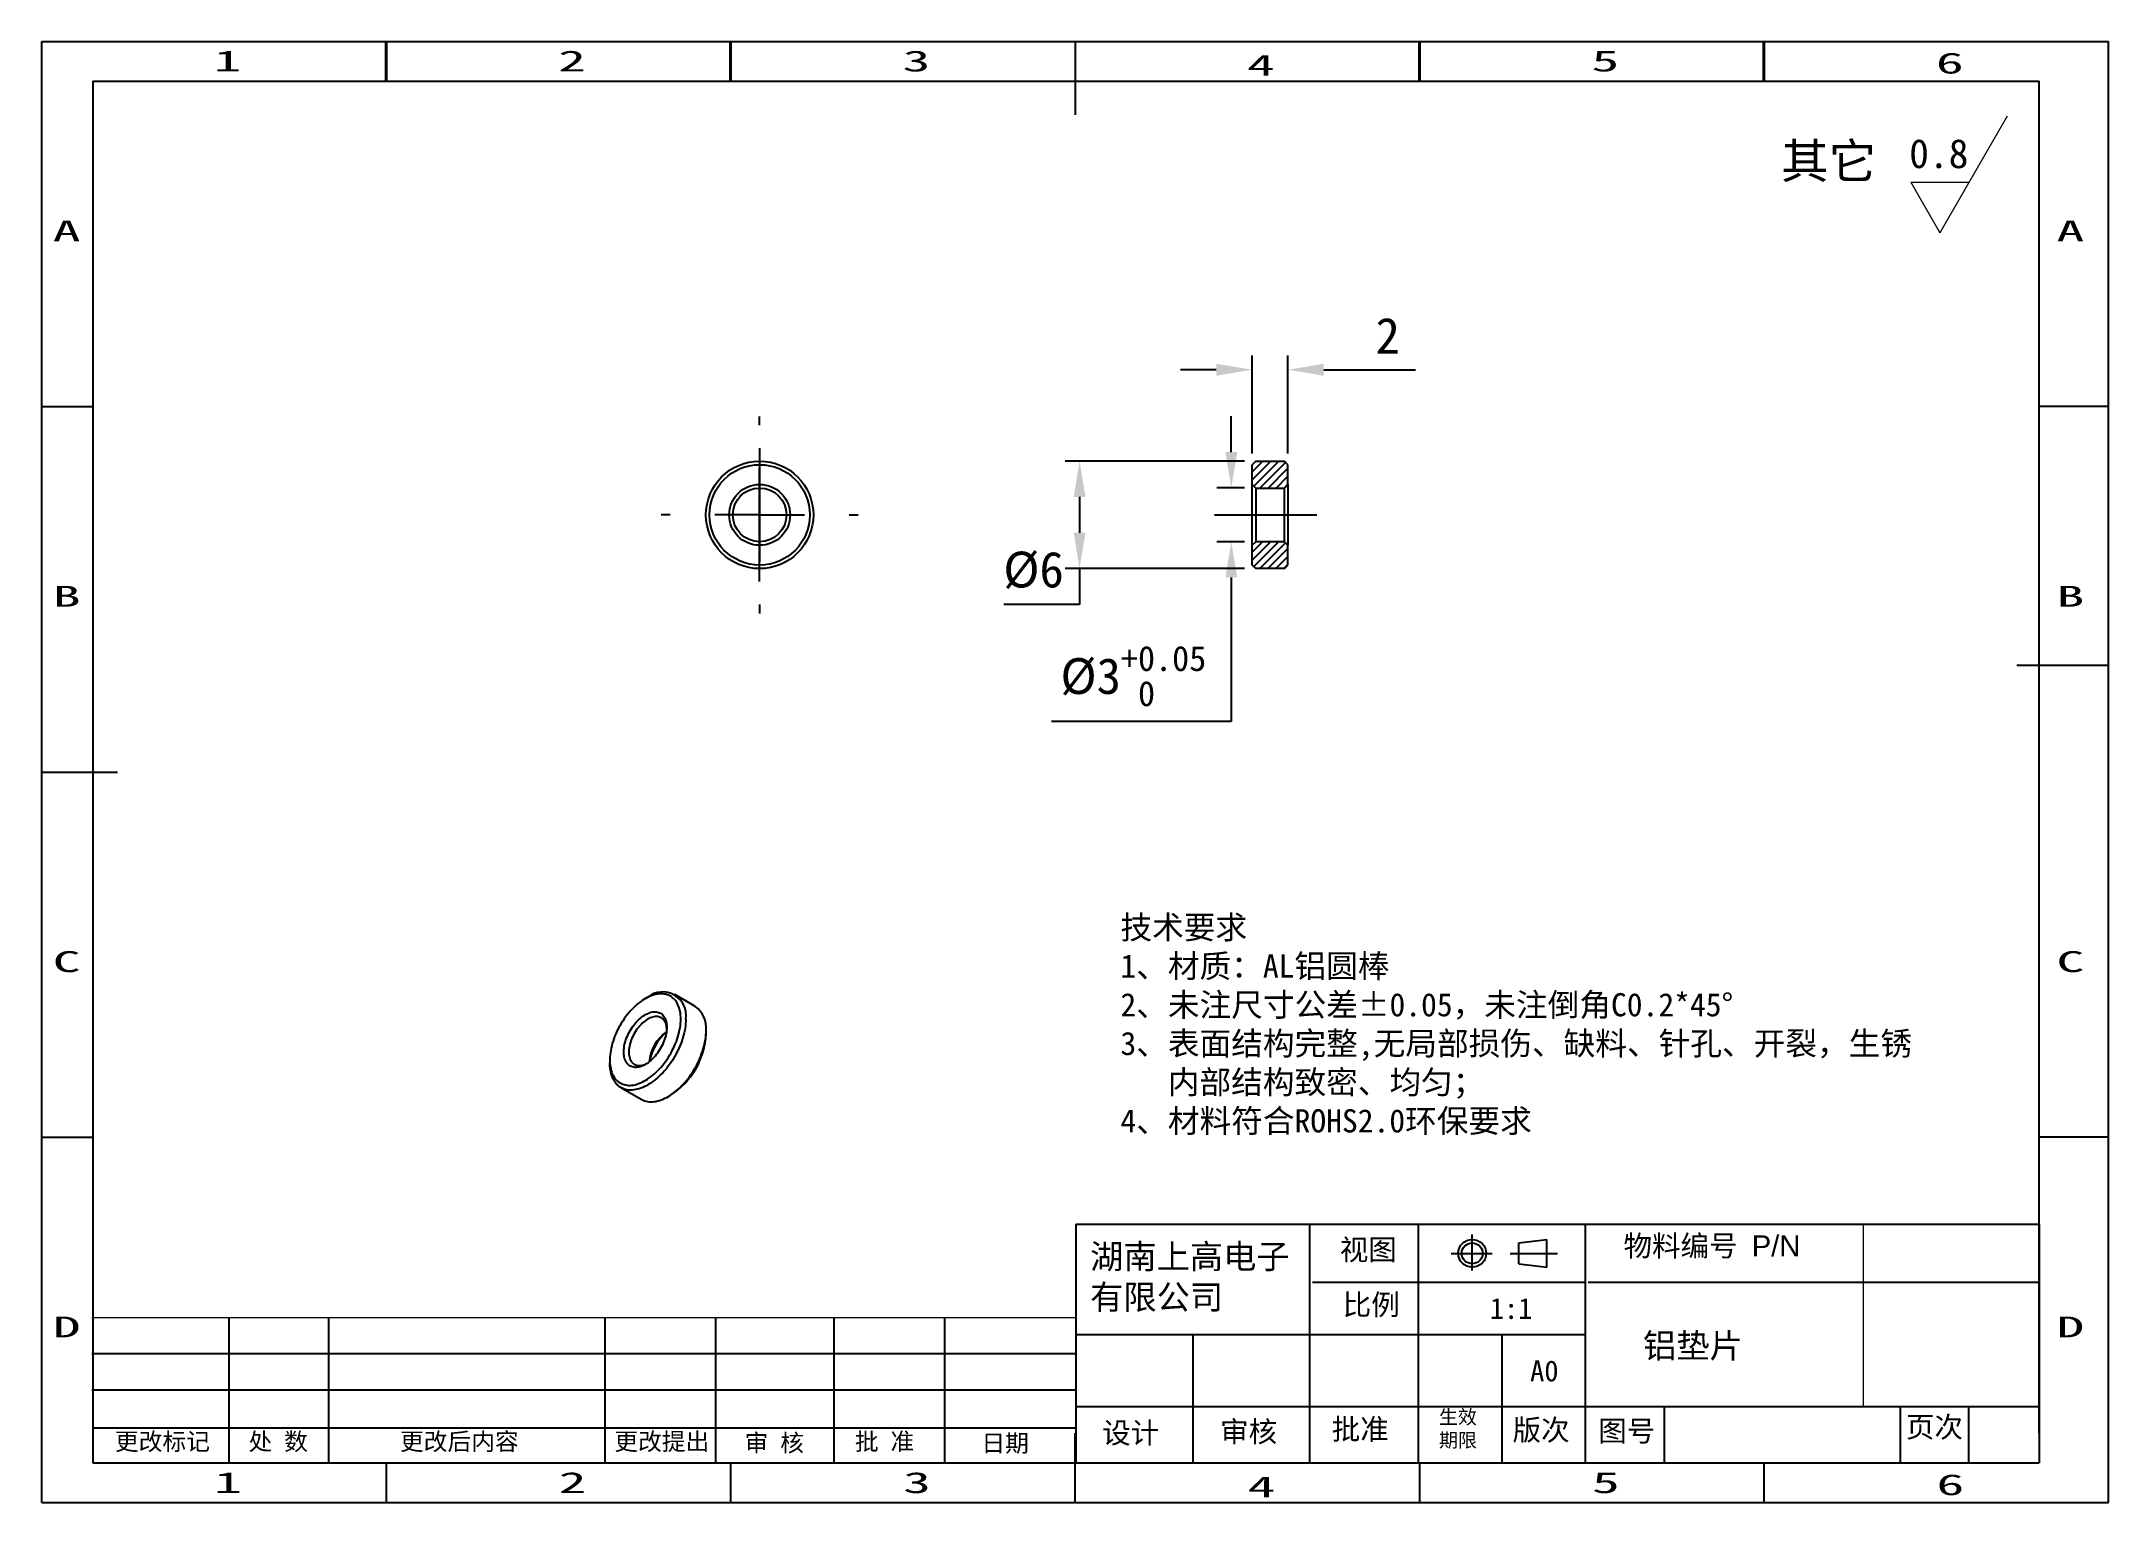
# Model space of a CAD drawing. Header units: millimetres. Extents: x 129 to 448, y 111 to 192.
# Drawn here: x 332.1 to 447.5, y 110.6 to 192.1 of the extents above; entities outside this region: 2.
import ezdxf
from ezdxf.enums import TextEntityAlignment as Align

# ---------------------------------------------------------------- set-up
doc = ezdxf.new("R2010")
doc.units = ezdxf.units.MM
doc.header["$PDSIZE"] = -1
doc.linetypes.add('ACAD_ISO04W100', pattern=[30.5, 24, -3, 0.5, -3])
doc.linetypes.add('CENTER', pattern=[10.16, 6.35, -1.27, 1.27, -1.27])
for name, color, linetype in [('中心线', 6, 'CENTER'), ('图框', 7, 'Continuous'), ('标注', 5, 'Continuous'), ('细实线', 5, 'Continuous')]:
    doc.layers.add(name, color=color, linetype=linetype)
doc.styles.add('style1', font='', dxfattribs={"height": 3.5})
doc.styles.get('style1').set_extended_font_data('FangSong_GB2312')
doc.dimstyles.new('副本 Standard', dxfattribs={"dimtxt": 2, "dimasz": 2, "dimexe": 0.8, "dimexo": 0.625, "dimgap": 0.9, "dimtad": 1, "dimtih": 1, "dimtoh": 1, "dimdsep": 46, "dimtxsty": 'Standard', "dimcen": 0.09, "dimclrd": 5, "dimclre": 5, "dimadec": 3, "dimazin": 2, "dimtfac": 1, "dimtdec": 4, "dimtofl": 0, "dimtmove": 0, "dimatfit": 3, "dimfxl": 0, "dimtolj": 1, "dimtzin": 0, "dimarcsym": 0})

# ---------------------------------------------------------------- blocks, each defined once
blk = doc.blocks.new('SW_CENTERMARKSYMBOL_0')
at = {"layer": '图框', "color": 0}
for p, q in [((0, 5), (0, 5.5)), ((0, 0), (0, 2.5)), ((-5, 0), (-5.5, 0)), ((0, 0), (-2.5, 0)), ((0, 0), (0, -2.5)), ((0, 0), (2.5, 0)), ((5, 0), (5.5, 0)), ((0, -5), (0, -5.5))]:
    blk.add_line(p, q, dxfattribs=at)
blk = doc.blocks.new('*D20')
at = {"layer": 'Defpoints', "color": 0}
for p in [(399.92, 168.7), (390.09, 162.7), (399.92, 162.7)]:
    blk.add_point(p, dxfattribs=at)
at = {"layer": '标注', "color": 5, "lineweight": -2}
for p, q in [((399.3, 168.7), (389.29, 168.7)), ((390.09, 166.7), (390.09, 164.7)), ((399.3, 162.7), (389.29, 162.7)), ((390.09, 162.7), (390.09, 160.7)), ((390.09, 160.7), (385.86, 160.7))]:
    blk.add_line(p, q, dxfattribs=at)
at = {"layer": '标注', "color": 5}
for points in [[(389.76, 166.7), (390.42, 166.7), (390.09, 168.7)], [(389.76, 164.7), (390.42, 164.7), (390.09, 162.7)]]:
    blk.add_solid(points, dxfattribs=at)
at = {"layer": '标注', "color": 0, "insert": (387.52, 162.6), "char_height": 2, "attachment_point": 5}
blk.add_mtext('\\A1;%%C6', dxfattribs=at)
blk = doc.blocks.new('*D21')
at = {"layer": 'Defpoints', "color": 0}
for p in [(399.92, 167.2), (398.56, 164.2), (399.92, 164.2)]:
    blk.add_point(p, dxfattribs=at)
at = {"layer": '标注', "color": 5, "lineweight": -2}
for p, q in [((398.56, 169.2), (398.56, 171.2)), ((399.3, 167.2), (397.76, 167.2)), ((399.3, 164.2), (397.76, 164.2)), ((398.56, 162.2), (398.56, 154.16)), ((398.56, 154.16), (388.53, 154.16))]:
    blk.add_line(p, q, dxfattribs=at)
at = {"layer": '标注', "color": 5}
for points in [[(398.23, 169.2), (398.89, 169.2), (398.56, 167.2)], [(398.23, 162.2), (398.89, 162.2), (398.56, 164.2)]]:
    blk.add_solid(points, dxfattribs=at)
at = {"layer": '标注', "color": 0, "insert": (393.09, 156.7), "char_height": 2, "attachment_point": 5}
blk.add_mtext('\\A1;%%C3{\\H0.7x;\\S+0.05^  0;}', dxfattribs=at)
blk = doc.blocks.new('*D22')
at = {"layer": 'Defpoints', "color": 0}
for p in [(401.72, 173.8), (399.72, 168.5), (401.72, 168.5)]:
    blk.add_point(p, dxfattribs=at)
at = {"layer": '标注', "color": 5, "lineweight": -2}
for p, q in [((399.72, 169.12), (399.72, 174.6)), ((401.72, 169.12), (401.72, 174.6)), ((397.72, 173.8), (395.72, 173.8)), ((403.72, 173.8), (408.85, 173.8))]:
    blk.add_line(p, q, dxfattribs=at)
at = {"layer": '标注', "color": 5}
for points in [[(397.72, 174.13), (397.72, 173.46), (399.72, 173.8)], [(403.72, 174.13), (403.72, 173.46), (401.72, 173.8)]]:
    blk.add_solid(points, dxfattribs=at)
at = {"layer": '标注', "color": 0, "insert": (407.29, 175.7), "char_height": 2, "attachment_point": 5}
blk.add_mtext('\\A1;2', dxfattribs=at)

msp = doc.modelspace()

# ---------------------------------------------------------------- hatches: boundary and pattern name
h = msp.add_hatch()
h.set_pattern_fill('ANSI31', color=256, scale=0.1, style=0)
h.set_pattern_definition([(45, (270.75354, 17.1341), (-0.2245064, 0.2245064), [])])
h.paths.add_polyline_path([(401.722, 168.496), (401.522, 168.696), (399.922, 168.696), (399.722, 168.496), (399.722, 167.396), (399.922, 167.196), (401.522, 167.196), (401.722, 167.396)])
h.paths.add_polyline_path([(401.722, 163.996), (401.522, 164.196), (399.922, 164.196), (399.722, 163.996), (399.722, 162.896), (399.922, 162.696), (401.522, 162.696), (401.722, 162.896)])
at = {"layer": '图框', "linetype": 'Continuous', "lineweight": 18}
h = msp.add_hatch(dxfattribs=at)
h.set_pattern_fill('ANSI31', color=256, angle=3e-322, style=0)
h.paths.add_polyline_path([(130.768, 151.562), (129.168, 151.562), (128.968, 151.362), (128.968, 150.262), (129.168, 150.062), (130.768, 150.062), (130.968, 150.262), (130.968, 151.362)], flags=0)
h = msp.add_hatch(dxfattribs=at)
h.set_pattern_fill('ANSI31', color=256, angle=3e-322, style=0)
h.paths.add_polyline_path([(128.968, 146.862), (128.968, 145.762), (129.168, 145.562), (130.768, 145.562), (130.968, 145.762), (130.968, 146.862), (130.768, 147.062), (129.168, 147.062)], flags=0)

# ---------------------------------------------------------------- linework, layer by layer
at = {"color": 5, "linetype": 'Continuous'}
for p, q in [((332.16, 110.551), (332.16, 192.132)), ((332.16, 192.132), (447.538, 192.132)), ((351.36, 189.914), (351.36, 192.132)), ((351.389, 192.132), (351.389, 189.914)), ((370.589, 189.914), (370.589, 192.132)), ((370.619, 192.132), (370.619, 189.914)), ((389.849, 192.132), (389.849, 188.035)), ((409.049, 189.914), (409.049, 192.132)), ((409.079, 192.132), (409.079, 189.914)), ((428.279, 189.914), (428.279, 192.132)), ((428.309, 192.132), (428.309, 189.914)), ((447.538, 110.551), (447.538, 192.132)), ((332.13, 189.914), (332.16, 189.914)), ((332.16, 171.737), (335.005, 171.737)), ((447.538, 171.737), (443.654, 171.737)), ((447.538, 157.284), (442.415, 157.284)), ((332.16, 151.341), (336.386, 151.341)), ((332.16, 130.946), (335.005, 130.946)), ((447.538, 130.946), (443.654, 130.946)), ((389.879, 126.09), (406.579, 126.09)), ((402.932, 126.09), (402.932, 112.768)), ((406.579, 126.09), (443.654, 126.09)), ((408.992, 126.09), (408.992, 112.768)), ((418.316, 126.09), (418.316, 123.585)), ((418.316, 123.759), (418.316, 119.178)), ((403.096, 122.868), (418.316, 122.868)), ((418.48, 122.868), (443.654, 122.868)), ((342.593, 120.894), (342.593, 112.768)), ((348.152, 120.894), (348.152, 112.768)), ((363.591, 120.894), (363.591, 112.768)), ((369.772, 120.894), (369.772, 112.768)), ((376.369, 120.894), (376.369, 112.768)), ((382.55, 120.894), (382.55, 112.768)), ((334.957, 118.878), (389.831, 118.878)), ((389.879, 119.935), (418.316, 119.935)), ((396.405, 119.935), (396.405, 112.768)), ((413.654, 119.935), (413.654, 112.768)), ((418.316, 119.178), (418.316, 112.768)), ((334.957, 116.842), (389.831, 116.842)), ((389.879, 115.922), (443.654, 115.922)), ((422.734, 115.922), (422.734, 112.768)), ((435.908, 115.922), (435.908, 112.768)), ((439.716, 115.922), (439.716, 112.768)), ((335.005, 114.731), (389.831, 114.731)), ((389.849, 110.551), (389.849, 114.436)), ((351.389, 110.551), (351.389, 112.768)), ((370.619, 110.551), (370.619, 112.768)), ((409.079, 110.551), (409.079, 112.768)), ((428.309, 110.551), (428.309, 112.768)), ((332.16, 110.551), (447.538, 110.551))]:
    msp.add_line(p, q, dxfattribs=at)
at = {"color": 7, "linetype": 'Continuous'}
for p, q in [((335.005, 189.914), (335.005, 112.768)), ((335.005, 189.914), (443.654, 189.914)), ((443.654, 114.436), (443.654, 189.914)), ((389.879, 126.09), (389.879, 112.768)), ((443.654, 126.09), (443.654, 112.768)), ((443.654, 126.09), (443.654, 112.768)), ((414.612, 125.051), (416.173, 125.242)), ((414.612, 125.051), (416.173, 125.242)), ((414.612, 123.886), (414.612, 125.051)), ((416.173, 123.692), (416.173, 125.242)), ((414.612, 123.886), (416.173, 123.692)), ((335.005, 112.768), (443.654, 112.768))]:
    msp.add_line(p, q, dxfattribs=at)
at = {"color": 7, "linetype": 'Continuous', "lineweight": 25}
for p, q in [((399.922, 168.696), (399.722, 168.496)), ((399.922, 168.696), (401.522, 168.696)), ((401.722, 168.496), (401.522, 168.696)), ((399.722, 167.396), (399.722, 168.496)), ((399.722, 167.396), (399.922, 167.196)), ((399.722, 163.996), (399.722, 167.396)), ((401.522, 167.196), (401.722, 167.396)), ((401.722, 167.396), (401.722, 168.496)), ((401.722, 167.396), (401.722, 163.996)), ((399.922, 167.196), (399.922, 164.196)), ((399.922, 167.196), (401.522, 167.196)), ((401.522, 164.196), (401.522, 167.196)), ((399.922, 164.196), (399.722, 163.996)), ((399.722, 162.896), (399.722, 163.996)), ((401.522, 164.196), (399.922, 164.196)), ((401.722, 163.996), (401.522, 164.196)), ((401.722, 162.896), (401.722, 163.996)), ((399.722, 162.896), (399.922, 162.696)), ((401.522, 162.696), (401.722, 162.896)), ((401.522, 162.696), (399.922, 162.696)), ((365.986, 138.771), (365.844, 138.69)), ((368.617, 138.267), (367.486, 138.92)), ((369.239, 136.73), (369.239, 136.893)), ((363.865, 135.26), (363.865, 135.097)), ((364.486, 133.724), (365.617, 133.071)), ((367.118, 133.219), (367.259, 133.301))]:
    msp.add_line(p, q, dxfattribs=at)
for p, q in [((335.005, 134.215), (335.005, 112.768)), ((335.005, 112.768), (364.311, 112.768)), ((364.311, 112.768), (389.679, 112.768))]:
    msp.add_line(p, q)
at = {"color": 5, "lineweight": 13}
msp.add_line((433.855, 115.922), (433.855, 126.09), dxfattribs=at)
at = {"color": 7, "linetype": 'Continuous', "lineweight": 25, "flags": 128}
for points in [[(367.824, 137.546), (367.822, 137.66), (367.814, 137.77), (367.802, 137.877), (367.785, 137.98), (367.762, 138.079), (367.735, 138.174), (367.703, 138.264), (367.667, 138.35), (367.625, 138.431), (367.58, 138.506), (367.529, 138.577), (367.475, 138.642), (367.417, 138.701), (367.354, 138.754), (367.288, 138.802), (367.218, 138.843), (367.145, 138.878), (367.068, 138.907), (366.988, 138.93), (366.905, 138.946), (366.82, 138.956), (366.732, 138.96), (366.642, 138.956), (366.55, 138.947), (366.456, 138.931), (366.361, 138.909), (366.264, 138.88), (366.167, 138.845), (366.068, 138.804), (365.969, 138.757), (365.869, 138.704), (365.77, 138.645), (365.671, 138.581), (365.572, 138.51), (365.474, 138.435), (365.376, 138.355), (365.28, 138.269), (365.186, 138.179), (365.093, 138.084), (365.002, 137.986), (364.913, 137.883), (364.826, 137.776), (364.742, 137.666), (364.661, 137.553), (364.583, 137.437), (364.507, 137.318), (364.436, 137.197), (364.368, 137.074), (364.303, 136.949), (364.243, 136.823), (364.186, 136.695), (364.134, 136.567), (364.086, 136.439), (364.043, 136.311), (364.004, 136.182), (363.969, 136.055), (363.94, 135.928), (363.915, 135.802), (363.895, 135.678), (363.88, 135.556), (363.87, 135.436), (363.865, 135.318), (363.865, 135.203), (363.87, 135.091), (363.88, 134.983), (363.895, 134.878), (363.915, 134.777), (363.94, 134.68), (363.969, 134.587), (364.004, 134.499), (364.043, 134.416), (364.086, 134.338), (364.134, 134.265), (364.186, 134.197), (364.243, 134.135), (364.303, 134.079), (364.368, 134.028), (364.436, 133.984), (364.507, 133.945), (364.583, 133.913), (364.661, 133.887), (364.742, 133.868), (364.826, 133.855), (364.913, 133.848), (365.002, 133.848), (365.093, 133.854), (365.186, 133.867), (365.28, 133.886), (365.376, 133.912), (365.474, 133.943), (365.572, 133.981), (365.671, 134.026), (365.77, 134.076), (365.869, 134.132), (365.969, 134.193), (366.068, 134.261), (366.167, 134.333), (366.264, 134.411), (366.361, 134.494), (366.456, 134.582), (366.55, 134.675), (366.642, 134.771), (366.732, 134.872), (366.82, 134.977), (366.905, 135.085), (366.988, 135.197), (367.068, 135.312), (367.145, 135.429), (367.218, 135.549), (367.288, 135.672), (367.354, 135.796), (367.417, 135.921), (367.475, 136.048), (367.529, 136.175), (367.58, 136.304), (367.625, 136.432), (367.667, 136.56), (367.703, 136.688), (367.735, 136.816), (367.762, 136.942), (367.785, 137.067), (367.802, 137.19), (367.814, 137.311), (367.822, 137.43), (367.824, 137.546)], [(368.107, 137.546), (368.105, 137.426), (368.097, 137.302), (368.085, 137.177), (368.067, 137.049), (368.045, 136.92), (368.017, 136.789), (367.985, 136.657), (367.948, 136.524), (367.907, 136.391), (367.861, 136.257), (367.81, 136.124), (367.755, 135.992), (367.696, 135.86), (367.633, 135.729), (367.566, 135.599), (367.495, 135.471), (367.421, 135.346), (367.343, 135.222), (367.262, 135.101), (367.178, 134.984), (367.091, 134.869), (367.002, 134.757), (366.91, 134.65), (366.816, 134.546), (366.72, 134.447), (366.622, 134.352), (366.523, 134.262), (366.422, 134.176), (366.32, 134.096), (366.218, 134.021), (366.115, 133.951), (366.012, 133.887), (365.909, 133.829), (365.805, 133.777), (365.703, 133.731), (365.601, 133.69), (365.5, 133.657), (365.4, 133.629), (365.301, 133.608), (365.204, 133.593), (365.109, 133.585), (365.016, 133.583), (364.925, 133.588), (364.837, 133.599), (364.752, 133.617), (364.669, 133.641), (364.59, 133.672), (364.514, 133.708), (364.441, 133.751), (364.372, 133.8), (364.307, 133.855), (364.246, 133.916), (364.189, 133.983), (364.136, 134.055), (364.088, 134.133), (364.044, 134.215), (364.005, 134.303), (363.97, 134.395), (363.94, 134.492), (363.915, 134.594), (363.895, 134.699), (363.88, 134.809), (363.87, 134.922), (363.865, 135.038), (363.865, 135.097)], [(367.047, 137.097), (367.044, 137.006), (367.037, 136.912), (367.024, 136.816), (367.007, 136.719), (366.984, 136.62), (366.957, 136.52), (366.925, 136.419), (366.889, 136.319), (366.848, 136.219), (366.803, 136.119), (366.754, 136.021), (366.701, 135.925), (366.645, 135.83), (366.585, 135.738), (366.522, 135.648), (366.457, 135.562), (366.389, 135.48), (366.318, 135.401), (366.246, 135.326), (366.171, 135.256), (366.096, 135.191), (366.019, 135.131), (365.942, 135.076), (365.864, 135.027), (365.786, 134.983), (365.709, 134.946), (365.632, 134.914), (365.555, 134.889), (365.481, 134.87), (365.407, 134.858), (365.336, 134.852), (365.266, 134.853), (365.199, 134.86), (365.135, 134.873), (365.074, 134.893), (365.015, 134.92), (364.961, 134.952), (364.91, 134.991), (364.863, 135.035), (364.82, 135.086), (364.782, 135.142), (364.747, 135.203), (364.718, 135.269), (364.693, 135.34), (364.673, 135.415), (364.658, 135.495), (364.648, 135.578), (364.643, 135.665), (364.643, 135.755), (364.648, 135.847), (364.658, 135.942), (364.673, 136.039), (364.693, 136.138), (364.718, 136.237), (364.747, 136.337), (364.782, 136.438), (364.82, 136.538), (364.863, 136.638), (364.91, 136.737), (364.961, 136.834), (365.015, 136.93), (365.074, 137.023), (365.135, 137.114), (365.199, 137.202), (365.266, 137.286), (365.336, 137.367), (365.407, 137.444), (365.481, 137.516), (365.555, 137.584), (365.632, 137.647), (365.709, 137.704), (365.786, 137.756), (365.864, 137.803), (365.942, 137.843), (366.019, 137.878), (366.096, 137.906), (366.171, 137.928), (366.246, 137.944), (366.318, 137.953), (366.389, 137.955), (366.457, 137.951), (366.522, 137.941), (366.585, 137.924), (366.645, 137.901), (366.701, 137.872), (366.754, 137.836), (366.803, 137.794), (366.848, 137.747), (366.889, 137.694), (366.925, 137.635), (366.957, 137.572), (366.984, 137.503), (367.007, 137.43), (367.024, 137.352), (367.037, 137.271), (367.044, 137.186), (367.047, 137.097)], [(367.044, 137.012), (367.044, 137.017), (367.037, 137.097), (367.024, 137.173), (367.006, 137.245), (366.984, 137.312), (366.957, 137.375), (366.925, 137.433), (366.889, 137.486), (366.848, 137.533), (366.804, 137.574), (366.755, 137.609), (366.703, 137.638), (366.647, 137.661), (366.589, 137.678), (366.527, 137.688), (366.463, 137.691), (366.396, 137.688), (366.328, 137.679), (366.258, 137.663), (366.186, 137.64), (366.114, 137.611), (366.041, 137.577), (365.968, 137.536), (365.895, 137.489), (365.822, 137.437), (365.75, 137.38), (365.679, 137.317), (365.61, 137.25), (365.542, 137.178), (365.477, 137.102), (365.414, 137.023), (365.354, 136.94), (365.296, 136.854), (365.242, 136.766), (365.192, 136.676), (365.145, 136.584), (365.103, 136.49), (365.064, 136.396), (365.03, 136.302), (365.001, 136.207), (364.976, 136.113), (364.956, 136.02), (364.941, 135.929), (364.931, 135.839), (364.926, 135.752), (364.926, 135.668), (364.931, 135.586), (364.941, 135.508), (364.956, 135.434), (364.976, 135.364), (365.001, 135.299), (365.03, 135.239), (365.064, 135.183), (365.103, 135.134), (365.145, 135.09), (365.192, 135.051), (365.242, 135.019), (365.296, 134.993), (365.354, 134.973), (365.414, 134.96), (365.477, 134.953), (365.542, 134.953), (365.61, 134.959), (365.679, 134.972), (365.75, 134.991), (365.822, 135.017), (365.895, 135.049), (365.918, 135.06)], [(365.617, 133.071), (365.645, 133.055), (365.721, 133.018), (365.801, 132.988), (365.883, 132.964), (365.969, 132.946), (366.057, 132.935), (366.147, 132.93), (366.24, 132.932), (366.335, 132.94), (366.432, 132.955), (366.531, 132.976), (366.631, 133.004), (366.732, 133.037), (366.834, 133.077), (366.937, 133.124), (367.04, 133.176), (367.143, 133.234), (367.246, 133.298), (367.349, 133.368), (367.452, 133.443), (367.553, 133.523), (367.654, 133.608), (367.753, 133.699), (367.851, 133.794), (367.947, 133.893), (368.041, 133.997), (368.133, 134.104), (368.222, 134.216), (368.309, 134.33), (368.393, 134.448), (368.474, 134.569), (368.552, 134.693), (368.626, 134.818), (368.697, 134.946), (368.764, 135.076), (368.827, 135.206), (368.887, 135.338), (368.941, 135.471), (368.992, 135.604), (369.038, 135.738), (369.08, 135.871), (369.117, 136.004), (369.149, 136.136), (369.176, 136.266), (369.199, 136.396), (369.216, 136.524), (369.229, 136.649), (369.236, 136.773), (369.239, 136.893)]]:
    msp.add_lwpolyline(points, dxfattribs=at)
at = {"color": 7, "linetype": 'Continuous', "lineweight": 25}
for radius in [3, 2.8, 1.7, 1.5]:
    msp.add_circle((372.23, 165.696), radius, dxfattribs=at)
at = {"color": 7, "linetype": 'Continuous'}
for radius in [0.777, 0.583]:
    msp.add_circle((412.007, 124.469), radius, dxfattribs=at)
at = {"color": 7, "linetype": 'Continuous', "lineweight": 25}
for centre, radius, start, end in [((366.811, 137.751), 1.312, 351.01977, 128.98561), ((367.755, 137.05), 1.491, 353.98643, 54.70139), ((368.398, 134.929), 2.35, 125.70764, 174.29774), ((368.786, 134.706), 2.747, 129.90978, 170.09559), ((364.944, 136.924), 4.299, 302.58543, 357.41995)]:
    msp.add_arc(centre, radius, start, end, dxfattribs=at)
at = {"layer": '中心线'}
for p, q in [((372.23, 169.416), (372.23, 163.066)), ((372.23, 161.976), (372.23, 168.326)), ((397.615, 165.696), (403.343, 165.696))]:
    msp.add_line(p, q, dxfattribs=at)
at = {"layer": '中心线', "color": 6, "linetype": 'ACAD_ISO04W100'}
for p, q in [((411.981, 125.519), (411.981, 123.509)), ((410.83, 124.469), (413.121, 124.469)), ((410.83, 124.469), (413.121, 124.469)), ((414.133, 124.469), (416.765, 124.469))]:
    msp.add_line(p, q, dxfattribs=at)
at = {"layer": '标注', "color": 5, "lineweight": 13}
for p, q in [((441.881, 187.959), (438.12, 181.444)), ((436.487, 184.273), (439.757, 184.279)), ((436.487, 184.273), (438.12, 181.444))]:
    msp.add_line(p, q, dxfattribs=at)
at = {"layer": '标注', "color": 0, "lineweight": 13}
msp.add_line((334.957, 120.894), (389.831, 120.894), dxfattribs=at)

# ---------------------------------------------------------------- block references
at = {"layer": '中心线'}
msp.add_blockref('SW_CENTERMARKSYMBOL_0', (372.23, 165.696), dxfattribs=at)

# ---------------------------------------------------------------- texts
at = {"color": 5, "linetype": 'Continuous'}
for s, width, p, p2 in [('1', 3.99672, (341.745, 190.451), (343.299, 190.451)), ('2', 1.99836, (360.974, 190.451), (362.528, 190.451)), ('3', 1.99836, (380.204, 190.451), (381.758, 190.451)), ('5', 1.99836, (418.664, 190.451), (420.218, 190.451)), ('4', 1.99836, (399.434, 190.215), (400.988, 190.215)), ('6', 1.99836, (437.894, 190.333), (439.448, 190.333)), ('A', 1.99836, (332.766, 180.963), (334.319, 180.963)), ('A', 1.99836, (444.625, 180.963), (446.179, 180.963)), ('B', 1.99836, (332.766, 160.568), (334.319, 160.568)), ('B', 1.99836, (444.625, 160.568), (446.179, 160.568)), ('C', 1.99836, (332.766, 140.173), (334.319, 140.173)), ('C', 1.99836, (444.625, 140.173), (446.179, 140.173)), ('D', 1.99836, (332.766, 119.777), (334.319, 119.777)), ('D', 1.99836, (444.625, 119.777), (446.179, 119.777)), ('1', 3.99672, (341.774, 111.087), (343.328, 111.087)), ('2', 1.99836, (361.004, 111.087), (362.558, 111.087)), ('3', 1.99836, (380.234, 111.087), (381.788, 111.087)), ('4', 1.99836, (399.464, 110.851), (401.018, 110.851)), ('5', 1.99836, (418.694, 111.087), (420.248, 111.087)), ('6', 1.99836, (437.924, 110.969), (439.477, 110.969))]:
    msp.add_text(s, height=1.166, dxfattribs=dict(at, width=width)).set_placement(p, p2, align=Align.FIT)
at = {"attachment_point": 1}
for s, insert, char_height, width in [('{\\fSimSun|b0|i0|c134|p2;其它}', (429.254, 186.427), 1.944, 10.1628), ('{\\fSimSun|b0|i0|c134|p2;技术要求}\\P{\\fSimSun|b0|i0|c134|p2;1、材质：AL铝圆棒\\P2、未注尺寸公差±0.05，未注倒角C0.2*45%%D\\P3、表面结构完整,无局部损伤、缺料、针孔、开裂，生锈\\P   内部结构致密、均匀；\\P4、材料符合ROHS2.0环保要求}', (392.371, 143.317), 1.296, 56.88557)]:
    msp.add_mtext(s, dxfattribs=dict(at, insert=insert, char_height=char_height, width=width))
at = {"color": 0, "lineweight": 13, "attachment_point": 1, "style": 'style1'}
for s, insert, char_height, width in [('{\\fSimSun|b0|i0|c134|p2;视图}', (404.617, 125.255), 1.1664, 6.22803), ('{\\fSimSun|b0|i0|c134|p54;物料编号 \\fArial Unicode MS|b0|i0|c0|p34;P/N}', (420.457, 125.473), 1.1664, 10.78743), ('比例', (404.78, 122.188), 1.1664, 6.22803), ('{\\fSimSun|b0|i0|c134|p2;\\H0.8x;生效\\P期限}', (410.153, 115.723), 0.972, 6.22803), ('{\\fSimSun|b0|i0|c134|p2;\\H1.2x; 页次}', (435.429, 115.359), 0.972, 6.22803), ('更改标记', (336.239, 114.451), 0.972, 8.74924), ('处 数', (343.697, 114.451), 0.972, 8.74924), ('更改后内容', (352.15, 114.451), 0.972, 9.12001), ('更改提出', (364.116, 114.451), 0.972, 8.00771), ('审 核', (371.389, 114.376), 0.972, 6.22803), ('批 准', (377.547, 114.451), 0.972, 6.22803), ('日期', (384.61, 114.36), 0.972, 6.22803), ('{\\H1.2x;设计}', (391.354, 115.028), 0.972, 6.22803), ('{\\H1.2x;审核}', (397.933, 115.098), 0.972, 6.22803), ('{\\fSimSun|b0|i0|c134|p2;\\H1.2x;批准}', (404.166, 115.238), 0.972, 6.22803), ('{\\H1.2x;版次}', (414.262, 115.196), 0.972, 6.22803), ('{\\fSimSun|b0|i0|c134|p2;图号}', (419.043, 115.139), 1.1664, 6.22803)]:
    msp.add_mtext(s, dxfattribs=dict(at, insert=insert, char_height=char_height, width=width))
at = {"layer": '标注', "color": 0, "lineweight": 13, "attachment_point": 1}
for s, insert, char_height, width in [('{\\H1.25x;0.8}', (436.404, 186.677), 1.296, 10.0333), ('{\\fSimSun|b0|i0|c134|p2;湖南上高电子 有限公司}', (390.68, 124.976), 1.3608, 12.15489), ('{\\fSimSun|b0|i0|c134|p2;1:1}', (412.991, 121.975), 1.1664, 7.15819), ('{\\fSimSun|b0|i0|c134|p2;A0}', (415.241, 118.488), 1.1664, 5.1529)]:
    msp.add_mtext(s, dxfattribs=dict(at, insert=insert, char_height=char_height, width=width))
at = {"layer": '细实线', "color": 3, "lineweight": 13, "insert": (421.548, 122.261), "char_height": 1.3608, "width": 15.37504, "attachment_point": 1}
msp.add_mtext('{\\C0;\\P\\fSimSun|b0|i0|c134|p2;铝垫片}', dxfattribs=at)

# ---------------------------------------------------------------- dimensions: what is measured, and where the dimension line sits
at = {"layer": '标注', "color": 0}
dim = msp.add_linear_dim(base=(401.722, 173.795), p1=(399.722, 168.496), p2=(401.722, 168.496), dimstyle='副本 Standard', dxfattribs=at)
dim.commit()
dim.dimension.update_dxf_attribs({"geometry": '*D22', "text_midpoint": (407.288, 173.795), "dimtype": 160})
dim = msp.add_linear_dim(base=(398.558, 164.196), p1=(399.922, 167.196), p2=(399.922, 164.196), angle=90, text='%%C<>{\\H0.7x;\\S+0.05^  0;}', dimstyle='副本 Standard', dxfattribs=at)
dim.commit()
dim.dimension.update_dxf_attribs({"geometry": '*D21', "text_midpoint": (393.092, 154.164), "dimtype": 160})
dim = msp.add_linear_dim(base=(390.091, 162.696), p1=(399.922, 168.696), p2=(399.922, 162.696), angle=90, text='%%C<>', dimstyle='副本 Standard', dxfattribs=at)
dim.commit()
dim.dimension.update_dxf_attribs({"geometry": '*D20', "text_midpoint": (387.525, 162.596)})

doc.saveas('drawing.dxf')
